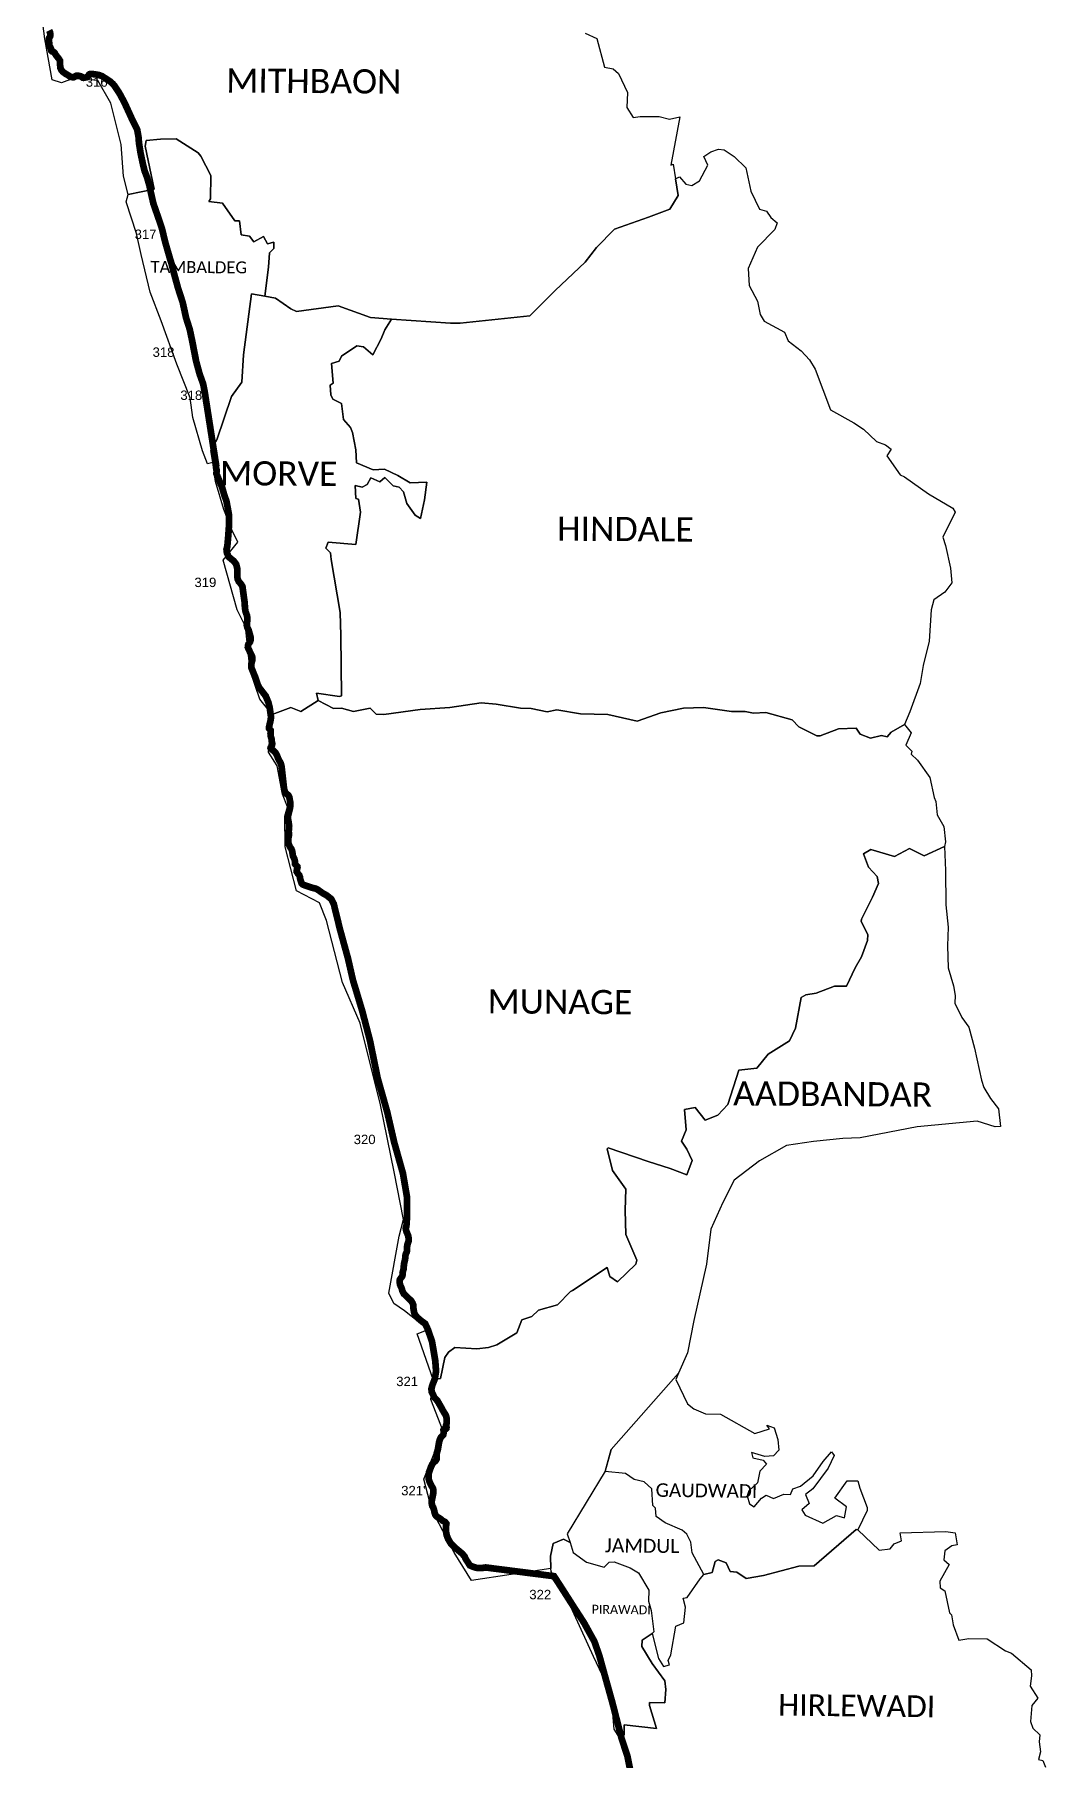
# Model space of a CAD drawing. Header units: metres. Extents: x 0 to 561379, y 0 to 4092696.
# Drawn here: x 328905 to 336440, y 1790208 to 1803075 of the extents above; entities that cross this region are included whole.
import ezdxf

# ---------------------------------------------------------------- set-up
doc = ezdxf.new("R2010")
doc.units = ezdxf.units.M
for name, color, linetype in [('COASTLINE', 5, 'Continuous'), ('NATURALLY PROTECTED', 3, 'Continuous'), ('VILLAGE BOUNDRY', 32, 'Continuous'), ('VILLAGE NAME', 1, 'Continuous')]:
    doc.layers.add(name, color=color, linetype=linetype)
doc.styles.get("Standard").update_dxf_attribs({"font": 'arial.ttf'})

msp = doc.modelspace()

# ---------------------------------------------------------------- linework, layer by layer
at = {"layer": 'COASTLINE', "const_width": 50, "flags": 128}
msp.add_lwpolyline([(329014, 1803106), (329020, 1803094), (329022, 1803084), (329023, 1803070), (329021, 1803060), (329015, 1803051), (329012, 1803043), (329012, 1803031), (329015, 1803010), (329016, 1802989), (329019, 1802983), (329024, 1802978), (329027, 1802971), (329028, 1802963), (329029, 1802955), (329033, 1802951), (329036, 1802949), (329045, 1802947), (329055, 1802938), (329065, 1802921), (329078, 1802905), (329088, 1802892), (329094, 1802882), (329094, 1802872), (329094, 1802860), (329096, 1802845), (329098, 1802826), (329104, 1802812), (329115, 1802798), (329134, 1802784), (329156, 1802771), (329170, 1802762), (329186, 1802757), (329196, 1802756), (329201, 1802758), (329209, 1802764), (329217, 1802768), (329228, 1802769), (329240, 1802766), (329250, 1802764), (329254, 1802762), (329255, 1802760), (329265, 1802753), (329270, 1802752), (329296, 1802757), (329306, 1802767), (329311, 1802776), (329317, 1802780), (329326, 1802781), (329342, 1802780), (329359, 1802778), (329385, 1802773), (329408, 1802765), (329434, 1802748), (329470, 1802724), (329489, 1802707), (329501, 1802693), (329538, 1802637), (329574, 1802570), (329615, 1802481), (329639, 1802428), (329670, 1802368), (329681, 1802306), (329683, 1802271), (329695, 1802194), (329713, 1802109), (329726, 1802057), (329744, 1802010), (329761, 1801951), (329771, 1801903), (329791, 1801815), (329832, 1801697), (329854, 1801631), (329881, 1801521), (329896, 1801469), (329915, 1801403), (329927, 1801365), (329933, 1801341), (329945, 1801293), (329974, 1801187), (330010, 1801076), (330034, 1800965), (330062, 1800877), (330081, 1800787), (330110, 1800638), (330135, 1800546), (330162, 1800470), (330173, 1800414), (330259, 1799863), (330257, 1799849), (330263, 1799825), (330262, 1799816), (330260, 1799802), (330265, 1799791), (330282, 1799750), (330292, 1799724), (330301, 1799706), (330321, 1799637), (330336, 1799595), (330354, 1799497), (330355, 1799420), (330349, 1799337), (330342, 1799258), (330336, 1799238), (330339, 1799210), (330353, 1799180), (330391, 1799149), (330408, 1799126), (330417, 1799091), (330416, 1799037), (330419, 1799016), (330427, 1798998), (330445, 1798977), (330455, 1798960), (330458, 1798936), (330464, 1798893), (330472, 1798836), (330473, 1798803), (330478, 1798772), (330489, 1798743), (330492, 1798715), (330489, 1798689), (330487, 1798672), (330490, 1798658), (330500, 1798638), (330510, 1798604), (330516, 1798580), (330516, 1798562), (330512, 1798548), (330499, 1798530), (330496, 1798521), (330495, 1798507), (330509, 1798476), (330520, 1798452), (330527, 1798438), (330529, 1798425), (330528, 1798410), (330522, 1798387), (330522, 1798353), (330534, 1798323), (330552, 1798280), (330569, 1798228), (330582, 1798203), (330628, 1798144), (330648, 1798097), (330658, 1798056), (330668, 1797986), (330663, 1797954), (330658, 1797934), (330654, 1797917), (330652, 1797909), (330653, 1797902), (330660, 1797894), (330665, 1797888), (330666, 1797882), (330665, 1797867), (330664, 1797862), (330665, 1797846), (330668, 1797836), (330672, 1797823), (330673, 1797805), (330677, 1797789), (330676, 1797780), (330672, 1797770), (330665, 1797760), (330664, 1797756), (330666, 1797752), (330673, 1797747), (330680, 1797741), (330689, 1797733), (330699, 1797724), (330710, 1797706), (330723, 1797673), (330740, 1797643), (330747, 1797616), (330753, 1797559), (330759, 1797507), (330765, 1797451), (330773, 1797426), (330781, 1797416), (330797, 1797404), (330804, 1797390), (330811, 1797353), (330812, 1797334), (330810, 1797311), (330803, 1797282), (330798, 1797263), (330794, 1797245), (330793, 1797232), (330799, 1797204), (330803, 1797175), (330802, 1797160), (330800, 1797137), (330801, 1797116), (330801, 1797104), (330799, 1797093), (330796, 1797083), (330796, 1797071), (330795, 1797061), (330797, 1797052), (330800, 1797039), (330808, 1797020), (330820, 1797003), (330825, 1796989), (330828, 1796971), (330831, 1796952), (330835, 1796943), (330841, 1796932), (330846, 1796913), (330847, 1796891), (330852, 1796885), (330864, 1796872), (330865, 1796865), (330862, 1796854), (330860, 1796845), (330860, 1796833), (330868, 1796820), (330878, 1796808), (330883, 1796795), (330885, 1796780), (330890, 1796765), (330896, 1796746), (330904, 1796739), (330920, 1796732), (330944, 1796724), (330971, 1796715), (331001, 1796708), (331015, 1796701), (331036, 1796686), (331053, 1796674), (331083, 1796657), (331117, 1796630), (331135, 1796595), (331147, 1796546), (331182, 1796403), (331241, 1796189), (331278, 1796027), (331347, 1795798), (331405, 1795576), (331463, 1795293), (331534, 1795042), (331586, 1794816), (331651, 1794585), (331681, 1794410), (331682, 1794268), (331679, 1794221), (331677, 1794191), (331672, 1794177), (331673, 1794167), (331678, 1794148), (331689, 1794124), (331694, 1794100), (331694, 1794082), (331684, 1794052), (331681, 1794031), (331681, 1794006), (331679, 1793997), (331673, 1793986), (331670, 1793975), (331667, 1793942), (331663, 1793927), (331659, 1793912), (331657, 1793887), (331656, 1793872), (331651, 1793855), (331648, 1793842), (331649, 1793830), (331646, 1793818), (331636, 1793805), (331628, 1793793), (331626, 1793775), (331630, 1793754), (331642, 1793727), (331647, 1793707), (331658, 1793687), (331687, 1793659), (331713, 1793634), (331723, 1793618), (331728, 1793604), (331730, 1793571), (331736, 1793542), (331745, 1793525), (331762, 1793507), (331793, 1793481), (331817, 1793464), (331836, 1793423), (331868, 1793331), (331892, 1793188), (331898, 1793110), (331888, 1793051), (331871, 1793008), (331863, 1792978), (331866, 1792954), (331886, 1792913), (331908, 1792890), (331925, 1792860), (331941, 1792832), (331955, 1792806), (331969, 1792785), (331975, 1792769), (331977, 1792751), (331978, 1792737), (331977, 1792724), (331974, 1792710), (331972, 1792705), (331973, 1792699), (331976, 1792691), (331975, 1792685), (331972, 1792682), (331962, 1792682), (331956, 1792678), (331953, 1792672), (331954, 1792666), (331954, 1792652), (331953, 1792641), (331951, 1792635), (331942, 1792626), (331932, 1792614), (331927, 1792603), (331921, 1792583), (331915, 1792549), (331911, 1792525), (331902, 1792495), (331901, 1792483), (331902, 1792470), (331903, 1792459), (331901, 1792452), (331893, 1792441), (331879, 1792429), (331869, 1792416), (331860, 1792397), (331851, 1792371), (331845, 1792356), (331843, 1792341), (331842, 1792315), (331845, 1792297), (331855, 1792272), (331869, 1792247), (331876, 1792234), (331878, 1792224), (331878, 1792204), (331870, 1792164), (331865, 1792138), (331866, 1792122), (331870, 1792105), (331877, 1792094), (331883, 1792076), (331887, 1792056), (331893, 1792038), (331903, 1792026), (331930, 1792010), (331948, 1791995), (331963, 1791987), (331970, 1791980), (331975, 1791973), (331973, 1791960), (331973, 1791938), (331972, 1791916), (331977, 1791888), (331987, 1791861), (332007, 1791827), (332034, 1791799), (332076, 1791764), (332094, 1791749), (332111, 1791728), (332122, 1791705), (332138, 1791681), (332150, 1791662), (332161, 1791657), (332180, 1791650), (332195, 1791645), (332207, 1791643), (332228, 1791643), (332248, 1791644), (332267, 1791647), (332777, 1791582), (332834, 1791494), (332926, 1791350), (333001, 1791234), (333078, 1791095), (333115, 1790989), (333160, 1790826), (333214, 1790632), (333280, 1790375), (333324, 1790241), (333347, 1790128)], dxfattribs=at)
at = {"layer": 'NATURALLY PROTECTED', "const_width": 50, "flags": 128}
for points in [[(329311, 1802776), (329317, 1802780), (329326, 1802781), (329342, 1802780), (329347, 1802779)], [(329578, 1802562), (329615, 1802481), (329639, 1802428), (329670, 1802368), (329681, 1802306), (329683, 1802271), (329695, 1802194), (329713, 1802109), (329726, 1802057), (329744, 1802010), (329761, 1801951), (329771, 1801903), (329791, 1801815), (329832, 1801697), (329854, 1801631), (329881, 1801521), (329896, 1801469), (329915, 1801403), (329927, 1801365), (329933, 1801341), (329945, 1801293), (329974, 1801187), (330010, 1801076), (330032, 1800975)], [(330088, 1800750), (330109, 1800641)], [(330157, 1800483), (330162, 1800470), (330173, 1800414), (330188, 1800316)], [(330249, 1799923), (330259, 1799863), (330257, 1799849), (330263, 1799825), (330262, 1799816), (330260, 1799802), (330265, 1799791), (330282, 1799750), (330292, 1799724), (330301, 1799706), (330321, 1799637), (330336, 1799595), (330354, 1799497), (330355, 1799420), (330349, 1799337), (330342, 1799258), (330336, 1799238), (330339, 1799210), (330353, 1799180), (330391, 1799149), (330408, 1799126), (330417, 1799091), (330416, 1799037), (330419, 1799016), (330427, 1798998), (330445, 1798977), (330455, 1798960), (330458, 1798936), (330464, 1798893), (330472, 1798836), (330473, 1798803), (330478, 1798772), (330489, 1798743), (330492, 1798715), (330489, 1798689), (330487, 1798672), (330490, 1798658), (330500, 1798638), (330510, 1798604), (330516, 1798580), (330516, 1798562), (330512, 1798548), (330499, 1798530), (330496, 1798521), (330495, 1798507), (330509, 1798476), (330520, 1798452), (330527, 1798438), (330529, 1798425), (330528, 1798410), (330522, 1798387), (330522, 1798353), (330534, 1798323), (330552, 1798280), (330569, 1798228), (330582, 1798203), (330628, 1798144), (330648, 1798097), (330658, 1798056), (330668, 1797986), (330663, 1797954), (330658, 1797934), (330654, 1797917), (330652, 1797909), (330653, 1797902), (330660, 1797894), (330665, 1797888), (330666, 1797882), (330665, 1797867), (330664, 1797862), (330665, 1797846), (330668, 1797836), (330672, 1797823), (330673, 1797805), (330677, 1797789), (330676, 1797780), (330672, 1797770), (330665, 1797760), (330664, 1797756), (330666, 1797752), (330673, 1797747), (330680, 1797741), (330689, 1797733), (330699, 1797724), (330710, 1797706), (330723, 1797673), (330740, 1797643), (330747, 1797616), (330753, 1797559), (330759, 1797507), (330765, 1797451), (330773, 1797426), (330781, 1797416), (330797, 1797404), (330804, 1797390), (330811, 1797353), (330812, 1797334), (330810, 1797311), (330803, 1797282), (330798, 1797263), (330794, 1797245), (330793, 1797232), (330795, 1797222)], [(330961, 1796718), (330971, 1796715), (331001, 1796708), (331015, 1796701), (331036, 1796686), (331053, 1796674), (331083, 1796657), (331117, 1796630), (331135, 1796595), (331147, 1796546), (331182, 1796403), (331241, 1796189), (331278, 1796027), (331347, 1795798), (331405, 1795576), (331463, 1795293), (331534, 1795042), (331586, 1794816), (331651, 1794585), (331681, 1794410), (331682, 1794268), (331679, 1794221), (331677, 1794191), (331672, 1794177), (331673, 1794167), (331678, 1794148), (331689, 1794124), (331694, 1794100), (331694, 1794082), (331684, 1794052), (331681, 1794031), (331681, 1794006), (331679, 1793997), (331673, 1793986), (331670, 1793975), (331667, 1793942), (331663, 1793927), (331659, 1793912), (331657, 1793887), (331656, 1793872), (331651, 1793855), (331648, 1793842), (331649, 1793830), (331646, 1793818), (331636, 1793805), (331628, 1793793), (331627, 1793790)], [(331817, 1793464), (331836, 1793423), (331868, 1793331), (331892, 1793188), (331898, 1793110), (331888, 1793051), (331871, 1793008), (331863, 1792978), (331866, 1792954), (331886, 1792913), (331908, 1792890), (331925, 1792860), (331941, 1792832), (331955, 1792806), (331969, 1792785), (331975, 1792769), (331977, 1792751), (331978, 1792737), (331977, 1792724), (331974, 1792710), (331972, 1792705), (331973, 1792699), (331976, 1792691), (331975, 1792685), (331972, 1792682), (331962, 1792682), (331960, 1792681)], [(331960, 1792681), (331956, 1792678), (331953, 1792672), (331954, 1792666), (331954, 1792652), (331953, 1792641), (331951, 1792635), (331942, 1792626), (331932, 1792614), (331927, 1792603), (331921, 1792583), (331915, 1792549), (331911, 1792525), (331902, 1792495), (331901, 1792483), (331902, 1792470), (331903, 1792459), (331901, 1792452), (331893, 1792441), (331879, 1792429), (331869, 1792416), (331860, 1792397), (331851, 1792371), (331845, 1792356), (331843, 1792341), (331842, 1792315), (331845, 1792297), (331855, 1792272), (331869, 1792247), (331876, 1792234), (331878, 1792224), (331878, 1792204), (331870, 1792164), (331865, 1792138), (331866, 1792122), (331870, 1792105), (331877, 1792094), (331883, 1792076), (331887, 1792056), (331893, 1792038), (331903, 1792026), (331930, 1792010), (331948, 1791995), (331963, 1791987), (331970, 1791980), (331975, 1791973), (331973, 1791960), (331973, 1791938), (331972, 1791916), (331977, 1791888), (331987, 1791861), (332007, 1791827), (332034, 1791799), (332076, 1791764), (332094, 1791749), (332111, 1791728), (332122, 1791705), (332138, 1791681), (332150, 1791662), (332161, 1791657), (332180, 1791650), (332195, 1791645), (332207, 1791643), (332228, 1791643), (332248, 1791644), (332267, 1791647)], [(332777, 1791582), (332834, 1791494), (332926, 1791350), (332974, 1791275)], [(333203, 1790672), (333214, 1790632), (333280, 1790375), (333324, 1790241), (333347, 1790128)]]:
    msp.add_lwpolyline(points, dxfattribs=at)
at = {"layer": 'VILLAGE BOUNDRY'}
for points in [[(333009, 1803086, 0), (333096, 1803046, 0), (333154, 1802831, 0), (333218, 1802819, 0), (333257, 1802784, 0), (333324, 1802643, 0), (333319, 1802530, 0), (333366, 1802457, 0), (333419, 1802465, 0), (333561, 1802463, 0), (333638, 1802443, 0), (333715, 1802461, 0), (333648, 1802101, 0), (333664, 1802108, 0), (333682, 1802000, 0), (333703, 1801876, 0), (333641, 1801774, 0), (333482, 1801713, 0), (333229, 1801623, 0), (333093, 1801488, 0), (333009, 1801378, 0), (332785, 1801166, 0), (332596, 1800979, 0), (332078, 1800923, 0), (332006, 1800924, 0), (331565, 1800954, 0), (331409, 1800965, 0), (331169, 1801052, 0), (330857, 1801011, 0), (330816, 1801030, 0), (330700, 1801109, 0), (330621, 1801124, 0), (330650, 1801341, 0), (330657, 1801447, 0), (330689, 1801481, 0), (330689, 1801527, 0), (330642, 1801515, 0), (330612, 1801570, 0), (330539, 1801530, 0), (330508, 1801572, 0), (330446, 1801582, 0), (330433, 1801686, 0), (330397, 1801686, 0), (330306, 1801817, 0), (330204, 1801830, 0), (330216, 1801849, 0), (330220, 1802024, 0), (330145, 1802168, 0), (330124, 1802192, 0), (329961, 1802297, 0), (329845, 1802295, 0), (329737, 1802284, 0), (329730, 1802242, 0), (329797, 1801922, 0), (329604, 1801883, 0), (329569, 1802019, 0), (329552, 1802256, 0), (329475, 1802563, 0), (329377, 1802732, 0), (329192, 1802747, 0), (329107, 1802714, 0), (329037, 1802738, 0), (328982, 1803043, 0), (328905, 1803633, 0)], [(333412, 1789935, 0), (333318, 1790234, 0), (333256, 1790393, 0), (333301, 1790397, 0), (333299, 1790474, 0), (333541, 1790446, 0), (333489, 1790618, 0), (333489, 1790639, 0), (333604, 1790637, 0), (333610, 1790736, 0), (333603, 1790802, 0), (333509, 1790932, 0), (333431, 1791058, 0), (333433, 1791104, 0), (333508, 1791155, 0), (333557, 1790969, 0), (333593, 1790909, 0), (333638, 1790920, 0), (333627, 1790954, 0), (333648, 1790996, 0), (333684, 1791210, 0), (333745, 1791233, 0), (333758, 1791352, 0), (333740, 1791417, 0), (333769, 1791423, 0), (333866, 1791563, 0), (333895, 1791595, 0), (333955, 1791609, 0), (333978, 1791692, 0), (334001, 1791705, 0), (334061, 1791681, 0), (334089, 1791616, 0), (334140, 1791611, 0), (334209, 1791564, 0), (334338, 1791587, 0), (334602, 1791656, 0), (334717, 1791659, 0), (335029, 1791930, 0), (335042, 1791928, 0), (335200, 1791776, 0), (335282, 1791786, 0), (335313, 1791824, 0), (335366, 1791845, 0), (335357, 1791905, 0), (335698, 1791915, 0), (335766, 1791905, 0), (335783, 1791815, 0), (335743, 1791807, 0), (335690, 1791772, 0), (335683, 1791703, 0), (335723, 1791669, 0), (335653, 1791544, 0), (335656, 1791495, 0), (335689, 1791472, 0), (335725, 1791309, 0), (335740, 1791295, 0), (335751, 1791220, 0), (335794, 1791106, 0), (335869, 1791117, 0), (336006, 1791115, 0), (336142, 1791025, 0), (336188, 1791009, 0), (336333, 1790884, 0), (336336, 1790838, 0), (336327, 1790763, 0), (336382, 1790673, 0), (336339, 1790617, 0), (336328, 1790499, 0), (336347, 1790450, 0), (336398, 1790399, 0), (336392, 1790347, 0), (336402, 1790273, 0), (336389, 1790216, 0), (336421, 1790208, 0), (336440, 1790157, 0)]]:
    msp.add_polyline3d(points, dxfattribs=at)
for points in [[(330689, 1801481, 0), (330657, 1801447, 0), (330650, 1801341, 0), (330621, 1801124, 0), (330522, 1801143, 0), (330463, 1800688, 0), (330449, 1800484, 0), (330372, 1800376, 0), (330264, 1800053, 0), (330219, 1799974, 0), (330233, 1799884, 0), (330194, 1799874, 0), (330156, 1799971, 0), (330086, 1800219, 0), (330066, 1800366, 0), (329965, 1800617, 0), (329848, 1800940, 0), (329768, 1801154, 0), (329699, 1801434, 0), (329664, 1801592, 0), (329589, 1801829, 0), (329604, 1801883, 0), (329797, 1801922, 0), (329730, 1802242, 0), (329737, 1802284, 0), (329845, 1802295, 0), (329961, 1802297, 0), (330124, 1802192, 0), (330145, 1802168, 0), (330220, 1802024, 0), (330216, 1801849, 0), (330204, 1801830, 0), (330306, 1801817, 0), (330397, 1801686, 0), (330433, 1801686, 0), (330446, 1801582, 0), (330508, 1801572, 0), (330539, 1801530, 0), (330612, 1801570, 0), (330642, 1801515, 0), (330689, 1801527, 0)], [(335767, 1799514, 0), (335675, 1799327, 0), (335696, 1799265, 0), (335733, 1799097, 0), (335743, 1798988, 0), (335691, 1798917, 0), (335609, 1798861, 0), (335589, 1798787, 0), (335573, 1798552, 0), (335528, 1798372, 0), (335507, 1798237, 0), (335429, 1798025, 0), (335389, 1797932, 0), (335291, 1797873, 0), (335260, 1797840, 0), (335219, 1797850, 0), (335136, 1797829, 0), (335060, 1797859, 0), (335030, 1797905, 0), (334897, 1797899, 0), (334762, 1797848, 0), (334737, 1797848, 0), (334601, 1797914, 0), (334553, 1797965, 0), (334356, 1798020, 0), (334265, 1798015, 0), (334202, 1798028, 0), (334101, 1798028, 0), (333891, 1798059, 0), (333741, 1798052, 0), (333574, 1798018, 0), (333397, 1797956, 0), (333178, 1798005, 0), (332974, 1798010, 0), (332797, 1798041, 0), (332726, 1798025, 0), (332606, 1798051, 0), (332527, 1798053, 0), (332345, 1798083, 0), (332233, 1798092, 0), (332000, 1798059, 0), (331780, 1798044, 0), (331508, 1798006, 0), (331451, 1798008, 0), (331407, 1798054, 0), (331282, 1798027, 0), (331192, 1798054, 0), (331134, 1798050, 0), (331019, 1798110, 0), (331019, 1798110, 0), (331007, 1798164, 0), (331177, 1798141, 0), (331193, 1798145, 0), (331189, 1798594, 0), (331183, 1798767, 0), (331115, 1799161, 0), (331111, 1799211, 0), (331077, 1799247, 0), (331094, 1799290, 0), (331300, 1799272, 0), (331334, 1799514, 0), (331319, 1799612, 0), (331300, 1799617, 0), (331295, 1799714, 0), (331346, 1799700, 0), (331385, 1799721, 0), (331412, 1799771, 0), (331480, 1799740, 0), (331516, 1799773, 0), (331577, 1799711, 0), (331623, 1799701, 0), (331656, 1799666, 0), (331679, 1799579, 0), (331743, 1799492, 0), (331781, 1799466, 0), (331811, 1799606, 0), (331830, 1799737, 0), (331704, 1799732, 0), (331613, 1799787, 0), (331514, 1799836, 0), (331429, 1799831, 0), (331305, 1799882, 0), (331300, 1799978, 0), (331275, 1800109, 0), (331261, 1800145, 0), (331207, 1800204, 0), (331194, 1800325, 0), (331129, 1800356, 0), (331114, 1800390, 0), (331108, 1800462, 0), (331132, 1800475, 0), (331118, 1800623, 0), (331176, 1800641, 0), (331194, 1800678, 0), (331308, 1800755, 0), (331358, 1800746, 0), (331427, 1800686, 0), (331489, 1800806, 0), (331517, 1800874, 0), (331565, 1800954, 0), (332006, 1800924, 0), (332078, 1800923, 0), (332596, 1800979, 0), (332785, 1801166, 0), (333009, 1801378, 0), (333093, 1801488, 0), (333229, 1801623, 0), (333482, 1801713, 0), (333641, 1801774, 0), (333703, 1801876, 0), (333682, 1802000, 0), (333713, 1802014, 0), (333759, 1801960, 0), (333805, 1801949, 0), (333861, 1801985, 0), (333924, 1802100, 0), (333895, 1802166, 0), (333946, 1802201, 0), (334003, 1802221, 0), (334045, 1802216, 0), (334121, 1802165, 0), (334208, 1802082, 0), (334245, 1801908, 0), (334309, 1801772, 0), (334362, 1801757, 0), (334393, 1801712, 0), (334441, 1801671, 0), (334423, 1801622, 0), (334295, 1801490, 0), (334223, 1801332, 0), (334231, 1801204, 0), (334295, 1801087, 0), (334314, 1800987, 0), (334343, 1800939, 0), (334496, 1800855, 0), (334523, 1800792, 0), (334619, 1800718, 0), (334682, 1800650, 0), (334724, 1800581, 0), (334837, 1800277, 0), (335012, 1800180, 0), (335083, 1800134, 0), (335180, 1800041, 0), (335247, 1800016, 0), (335290, 1799984, 0), (335258, 1799933, 0), (335356, 1799793, 0), (335390, 1799777, 0), (335569, 1799651, 0), (335749, 1799543, 0)], [(331114, 1800390, 0), (331129, 1800356, 0), (331194, 1800325, 0), (331207, 1800204, 0), (331261, 1800145, 0), (331275, 1800109, 0), (331300, 1799978, 0), (331305, 1799882, 0), (331429, 1799831, 0), (331514, 1799836, 0), (331613, 1799787, 0), (331704, 1799732, 0), (331830, 1799737, 0), (331811, 1799606, 0), (331781, 1799466, 0), (331743, 1799492, 0), (331679, 1799579, 0), (331656, 1799666, 0), (331623, 1799701, 0), (331577, 1799711, 0), (331516, 1799773, 0), (331480, 1799740, 0), (331412, 1799771, 0), (331385, 1799721, 0), (331346, 1799700, 0), (331295, 1799714, 0), (331300, 1799617, 0), (331319, 1799612, 0), (331334, 1799514, 0), (331300, 1799272, 0), (331094, 1799290, 0), (331077, 1799247, 0), (331111, 1799211, 0), (331115, 1799161, 0), (331183, 1798767, 0), (331189, 1798594, 0), (331193, 1798145, 0), (331177, 1798141, 0), (331007, 1798164, 0), (331019, 1798110, 0), (330891, 1798027, 0), (330816, 1798057, 0), (330677, 1798006, 0), (330584, 1798121, 0), (330512, 1798331, 0), (330478, 1798663, 0), (330415, 1798786, 0), (330312, 1799157, 0), (330421, 1799291, 0), (330376, 1799383, 0), (330317, 1799534, 0), (330255, 1799743, 0), (330233, 1799884, 0), (330219, 1799974, 0), (330264, 1800053, 0), (330372, 1800376, 0), (330449, 1800484, 0), (330463, 1800688, 0), (330522, 1801143, 0), (330621, 1801124, 0), (330700, 1801109, 0), (330816, 1801030, 0), (330857, 1801011, 0), (331169, 1801052, 0), (331409, 1800965, 0), (331565, 1800954, 0), (331517, 1800874, 0), (331489, 1800806, 0), (331427, 1800686, 0), (331358, 1800746, 0), (331308, 1800755, 0), (331194, 1800678, 0), (331176, 1800641, 0), (331118, 1800623, 0), (331132, 1800475, 0), (331108, 1800462, 0)], [(335694, 1797057, 0), (335688, 1797022, 0), (335537, 1796951, 0), (335427, 1797006, 0), (335316, 1796946, 0), (335139, 1796999, 0), (335084, 1796967, 0), (335120, 1796867, 0), (335186, 1796799, 0), (335195, 1796745, 0), (335150, 1796643, 0), (335070, 1796480, 0), (335067, 1796462, 0), (335117, 1796366, 0), (335114, 1796322, 0), (335070, 1796200, 0), (335021, 1796118, 0), (334958, 1795980, 0), (334867, 1795981, 0), (334731, 1795928, 0), (334654, 1795917, 0), (334618, 1795895, 0), (334576, 1795667, 0), (334532, 1795573, 0), (334373, 1795473, 0), (334290, 1795369, 0), (334155, 1795355, 0), (334073, 1795099, 0), (333997, 1795018, 0), (333903, 1794982, 0), (333829, 1795075, 0), (333750, 1795062, 0), (333763, 1794910, 0), (333728, 1794824, 0), (333767, 1794765, 0), (333807, 1794682, 0), (333766, 1794574, 0), (333642, 1794621, 0), (333479, 1794674, 0), (333181, 1794775, 0), (333173, 1794767, 0), (333213, 1794606, 0), (333312, 1794467, 0), (333307, 1794310, 0), (333313, 1794128, 0), (333395, 1793938, 0), (333386, 1793907, 0), (333250, 1793777, 0), (333193, 1793816, 0), (333173, 1793883, 0), (332915, 1793712, 0), (332899, 1793705, 0), (332802, 1793606, 0), (332661, 1793564, 0), (332612, 1793519, 0), (332536, 1793492, 0), (332500, 1793396, 0), (332350, 1793307, 0), (332289, 1793287, 0), (332203, 1793276, 0), (332038, 1793287, 0), (331990, 1793251, 0), (331963, 1793211, 0), (331932, 1793056, 0), (331877, 1793047, 0), (331758, 1793388, 0), (331839, 1793420, 0), (331662, 1793559, 0), (331582, 1793616, 0), (331547, 1793692, 0), (331623, 1794116, 0), (331656, 1794241, 0), (331585, 1794596, 0), (331483, 1795097, 0), (331332, 1795704, 0), (331200, 1796009, 0), (331082, 1796469, 0), (331028, 1796601, 0), (330857, 1796692, 0), (330774, 1797019, 0), (330770, 1797249, 0), (330791, 1797318, 0), (330754, 1797412, 0), (330714, 1797623, 0), (330650, 1797725, 0), (330677, 1798006, 0), (330816, 1798057, 0), (330891, 1798027, 0), (331019, 1798110, 0), (331134, 1798050, 0), (331192, 1798054, 0), (331282, 1798027, 0), (331407, 1798054, 0), (331451, 1798008, 0), (331508, 1798006, 0), (331780, 1798044, 0), (332000, 1798059, 0), (332233, 1798092, 0), (332345, 1798083, 0), (332527, 1798053, 0), (332606, 1798051, 0), (332726, 1798025, 0), (332797, 1798041, 0), (332974, 1798010, 0), (333178, 1798005, 0), (333397, 1797956, 0), (333574, 1798018, 0), (333741, 1798052, 0), (333891, 1798059, 0), (334101, 1798028, 0), (334202, 1798028, 0), (334265, 1798015, 0), (334356, 1798020, 0), (334553, 1797965, 0), (334601, 1797914, 0), (334737, 1797848, 0), (334762, 1797848, 0), (334897, 1797899, 0), (335030, 1797905, 0), (335060, 1797859, 0), (335136, 1797829, 0), (335219, 1797850, 0), (335260, 1797840, 0), (335291, 1797873, 0), (335389, 1797932, 0), (335440, 1797868, 0), (335400, 1797776, 0), (335445, 1797733, 0), (335439, 1797710, 0), (335487, 1797666, 0), (335579, 1797537, 0), (335610, 1797387, 0), (335623, 1797357, 0), (335634, 1797257, 0), (335683, 1797172, 0)], [(336105, 1794934, 0), (336064, 1794932, 0), (335930, 1794973, 0), (335484, 1794933, 0), (335059, 1794850, 0), (334931, 1794844, 0), (334710, 1794823, 0), (334509, 1794792, 0), (334308, 1794679, 0), (334119, 1794535, 0), (334035, 1794369, 0), (333947, 1794170, 0), (333913, 1793909, 0), (333820, 1793489, 0), (333771, 1793246, 0), (333706, 1793096, 0), (333202, 1792526, 0), (333158, 1792364, 0), (332876, 1791898, 0), (332898, 1791832, 0), (332847, 1791858, 0), (332772, 1791826, 0), (332752, 1791731, 0), (332754, 1791640, 0), (332163, 1791549, 0), (332033, 1791758, 0), (331866, 1792077, 0), (331806, 1792305, 0), (331950, 1792664, 0), (331860, 1792900, 0), (331877, 1793047, 0), (331932, 1793056, 0), (331963, 1793211, 0), (331990, 1793251, 0), (332038, 1793287, 0), (332203, 1793276, 0), (332289, 1793287, 0), (332350, 1793307, 0), (332500, 1793396, 0), (332536, 1793492, 0), (332612, 1793519, 0), (332661, 1793564, 0), (332802, 1793606, 0), (332899, 1793705, 0), (332915, 1793712, 0), (333173, 1793883, 0), (333193, 1793816, 0), (333250, 1793777, 0), (333386, 1793907, 0), (333395, 1793938, 0), (333313, 1794128, 0), (333307, 1794310, 0), (333312, 1794467, 0), (333213, 1794606, 0), (333173, 1794767, 0), (333181, 1794775, 0), (333479, 1794674, 0), (333642, 1794621, 0), (333766, 1794574, 0), (333807, 1794682, 0), (333767, 1794765, 0), (333728, 1794824, 0), (333763, 1794910, 0), (333750, 1795062, 0), (333829, 1795075, 0), (333903, 1794982, 0), (333997, 1795018, 0), (334073, 1795099, 0), (334155, 1795355, 0), (334290, 1795369, 0), (334373, 1795473, 0), (334532, 1795573, 0), (334576, 1795667, 0), (334618, 1795895, 0), (334654, 1795917, 0), (334731, 1795928, 0), (334867, 1795981, 0), (334958, 1795980, 0), (335021, 1796118, 0), (335070, 1796200, 0), (335114, 1796322, 0), (335117, 1796366, 0), (335067, 1796462, 0), (335070, 1796480, 0), (335150, 1796643, 0), (335195, 1796745, 0), (335186, 1796799, 0), (335120, 1796867, 0), (335084, 1796967, 0), (335139, 1796999, 0), (335316, 1796946, 0), (335427, 1797006, 0), (335537, 1796951, 0), (335688, 1797022, 0), (335695, 1796843, 0), (335698, 1796586, 0), (335716, 1796420, 0), (335711, 1796280, 0), (335715, 1796116, 0), (335754, 1795982, 0), (335767, 1795911, 0), (335764, 1795855, 0), (335818, 1795746, 0), (335869, 1795674, 0), (335911, 1795518, 0), (335964, 1795279, 0), (335981, 1795225, 0), (336031, 1795144, 0), (336089, 1795066, 0)], [(333706, 1793096, 0), (333685, 1793047, 0), (333772, 1792868, 0), (333820, 1792830, 0), (333907, 1792792, 0), (334018, 1792791, 0), (334274, 1792646, 0), (334382, 1792681, 0), (334363, 1792707, 0), (334418, 1792689, 0), (334445, 1792602, 0), (334453, 1792522, 0), (334412, 1792479, 0), (334348, 1792473, 0), (334250, 1792505, 0), (334258, 1792465, 0), (334337, 1792446, 0), (334360, 1792416, 0), (334311, 1792366, 0), (334293, 1792277, 0), (334229, 1792217, 0), (334216, 1792181, 0), (334233, 1792122, 0), (334268, 1792099, 0), (334324, 1792164, 0), (334359, 1792186, 0), (334412, 1792161, 0), (334491, 1792193, 0), (334539, 1792190, 0), (334558, 1792234, 0), (334614, 1792253, 0), (334709, 1792331, 0), (334783, 1792438, 0), (334846, 1792508, 0), (334864, 1792481, 0), (334820, 1792386, 0), (334705, 1792234, 0), (334652, 1792190, 0), (334678, 1792124, 0), (334623, 1792076, 0), (334648, 1792036, 0), (334781, 1791976, 0), (334882, 1792034, 0), (334941, 1792017, 0), (334956, 1792099, 0), (334870, 1792163, 0), (334963, 1792292, 0), (335042, 1792293, 0), (335056, 1792238, 0), (335110, 1792093, 0), (335110, 1792072, 0), (335042, 1791928, 0), (335029, 1791930, 0), (334717, 1791659, 0), (334602, 1791656, 0), (334338, 1791587, 0), (334209, 1791564, 0), (334140, 1791611, 0), (334089, 1791616, 0), (334060, 1791681, 0), (334001, 1791705, 0), (333978, 1791692, 0), (333955, 1791609, 0), (333895, 1791595, 0), (333807, 1791756, 0), (333796, 1791835, 0), (333766, 1791895, 0), (333732, 1791925, 0), (333606, 1791980, 0), (333539, 1792028, 0), (333534, 1792088, 0), (333513, 1792110, 0), (333505, 1792233, 0), (333448, 1792286, 0), (333375, 1792302, 0), (333309, 1792348, 0), (333158, 1792363, 0), (333202, 1792526, 0), (333706, 1793096, 0)], [(333610, 1790736, 0), (333604, 1790637, 0), (333489, 1790639, 0), (333489, 1790618, 0), (333541, 1790446, 0), (333299, 1790474, 0), (333301, 1790397, 0), (333256, 1790393, 0), (333226, 1790441, 0), (333203, 1790704, 0), (333071, 1790984, 0), (332875, 1791412, 0), (332755, 1791616, 0), (332754, 1791640, 0), (332752, 1791731, 0), (332772, 1791826, 0), (332847, 1791858, 0), (332898, 1791832, 0), (332920, 1791759, 0), (333019, 1791686, 0), (333150, 1791650, 0), (333189, 1791686, 0), (333226, 1791690, 0), (333345, 1791645, 0), (333408, 1791606, 0), (333483, 1791477, 0), (333481, 1791395, 0), (333500, 1791326, 0), (333522, 1791166, 0), (333508, 1791155, 0), (333433, 1791104, 0), (333431, 1791058, 0), (333509, 1790932, 0), (333603, 1790802, 0)]]:
    msp.add_polyline3d(points, close=True, dxfattribs=at)

# ---------------------------------------------------------------- texts
at = {"layer": 'NATURALLY PROTECTED', "char_height": 70, "attachment_point": 1}
for s, width, insert in [('316', 95.17, (329287, 1802756)), ('317', 95.17, (329651, 1801621)), ('318', 95.17, (329785, 1800742)), ("318'", 95.17, (329992, 1800421)), ('319', 95.17, (330097, 1799026)), ('320', 228.04, (331284, 1794873)), ('321', 95.17, (331601, 1793069)), ("321'", 228.46, (331638, 1792255)), ('322', 95.17, (332593, 1791480))]:
    msp.add_mtext_dynamic_manual_height_columns(s, width=width, gutter_width=1, heights=[0], dxfattribs=dict(at, insert=insert))
at = {"layer": 'VILLAGE NAME', "attachment_point": 1}
for s, width, gutter_width, insert, char_height, rotation in [('{\\fCalibri|b0|i0|c0|p34;MITHBAON}', 1779.61, 902, (330334, 1802823), 180.34, 359.6139), ('{\\fCalibri|b0|i0|c0|p34;TAMBALDEG}', 876.84, 444, (329770, 1801388), 88.86, 359.6139), ('{\\fCalibri|b0|i0|c0|p34;MORVE}', 1779.61, 902, (330288, 1799896), 180.34, 359.6139), ('{\\fCalibri|b0|i0|c0|p34;HINDALE}', 1779.61, 902, (332801, 1799482), 180.34, 359.6139), ('{\\fCalibri|b0|i0|c0|p34;MUNAGE}', 1779.61, 902, (332282, 1795958), 180.34, 359.6139), ('{\\fCalibri|b0|i0|c0|p34;AADBANDAR}', 1779.61, 902, (334113, 1795272), 180.34, 359.6139), ('{\\fCalibri|b0|i0|c0|p34;GAUDWADI}', 998.47, 506, (333535, 1792275), 101.18, 359.3742), ('{\\fCalibri|b0|i0|c0|p34;JAMDUL}', 1024.7, 519, (333157, 1791864), 103.84, 359.3742), ('{\\fCalibri|b0|i0|c0|p34;PIRAWADI}', 661.03, 335, (333058, 1791369), 66.99, 359.3742), ('{\\fCalibri|b0|i0|c0|p34;HIRLEWADI}', 1589.79, 806, (334449, 1790704), 161.11, 359.3742)]:
    msp.add_mtext_dynamic_manual_height_columns(s, width=width, gutter_width=gutter_width, heights=[0], dxfattribs=dict(at, insert=insert, char_height=char_height, rotation=rotation))

doc.saveas('drawing.dxf')
